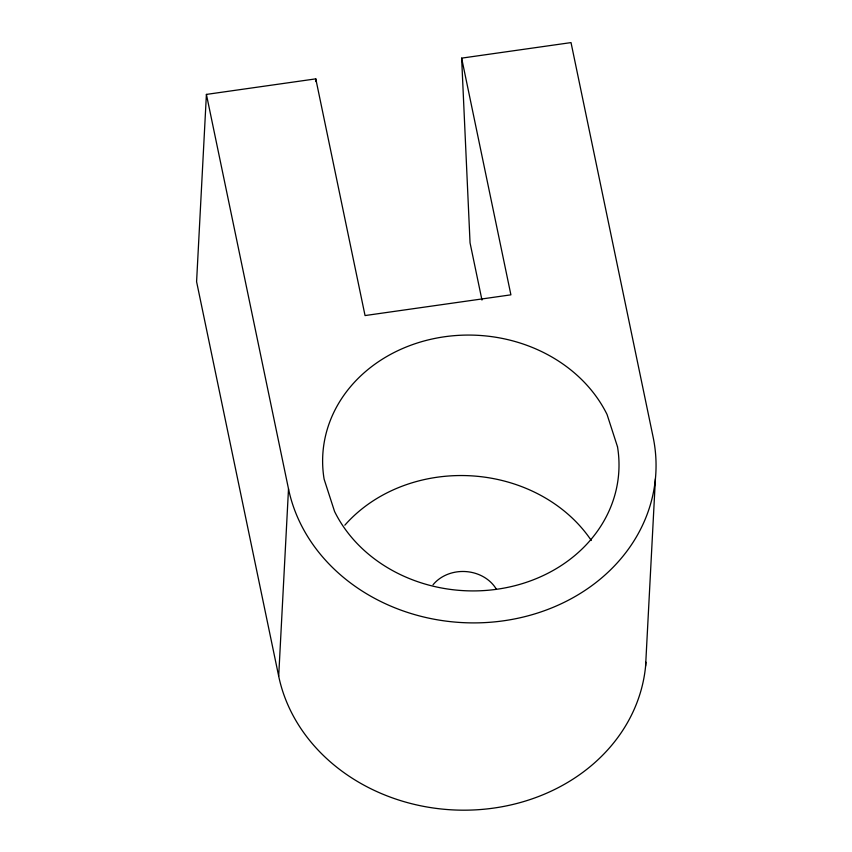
<?xml version="1.0" encoding="UTF-8"?>
<svg xmlns="http://www.w3.org/2000/svg" width="852" height="852" viewBox="0 0 852 852"><rect width="100%" height="100%" fill="white"/><g stroke="black" fill="none" stroke-linecap="round" stroke-linejoin="round"><path stroke-width="1.28" d="M206.408 94.412L288.508 488.899A185.31 159.835 3 0 0 503.66 620.788A185.31 159.835 3 0 0 653.122 437.087L571.021 42.6L461.635 58.138L510.902 294.835L365.05 315.56L315.783 78.863L206.408 94.412L196.588 281.692L278.689 676.179A185.31 159.835 3 0 0 472.019 810.028A185.31 159.835 3 0 0 645.923 662.217M278.689 676.179L288.508 488.899M315.645 81.526L315.783 78.863M645.592 666.094L655.412 478.813M481.966 300.064L470.048 242.841L461.635 58.138M344.847 525.183A148.248 127.864 3 0 1 591.288 540.466M433.029 584.802A37.062 31.971 3 0 1 496.365 589.211M617.508 446.789L607.061 414.498A148.248 127.864 3 0 0 430.803 339.298A148.248 127.864 3 0 0 324.122 479.197L334.57 511.488A148.248 127.864 3 0 0 510.838 586.687A148.248 127.864 3 0 0 617.508 446.789"/></g></svg>
